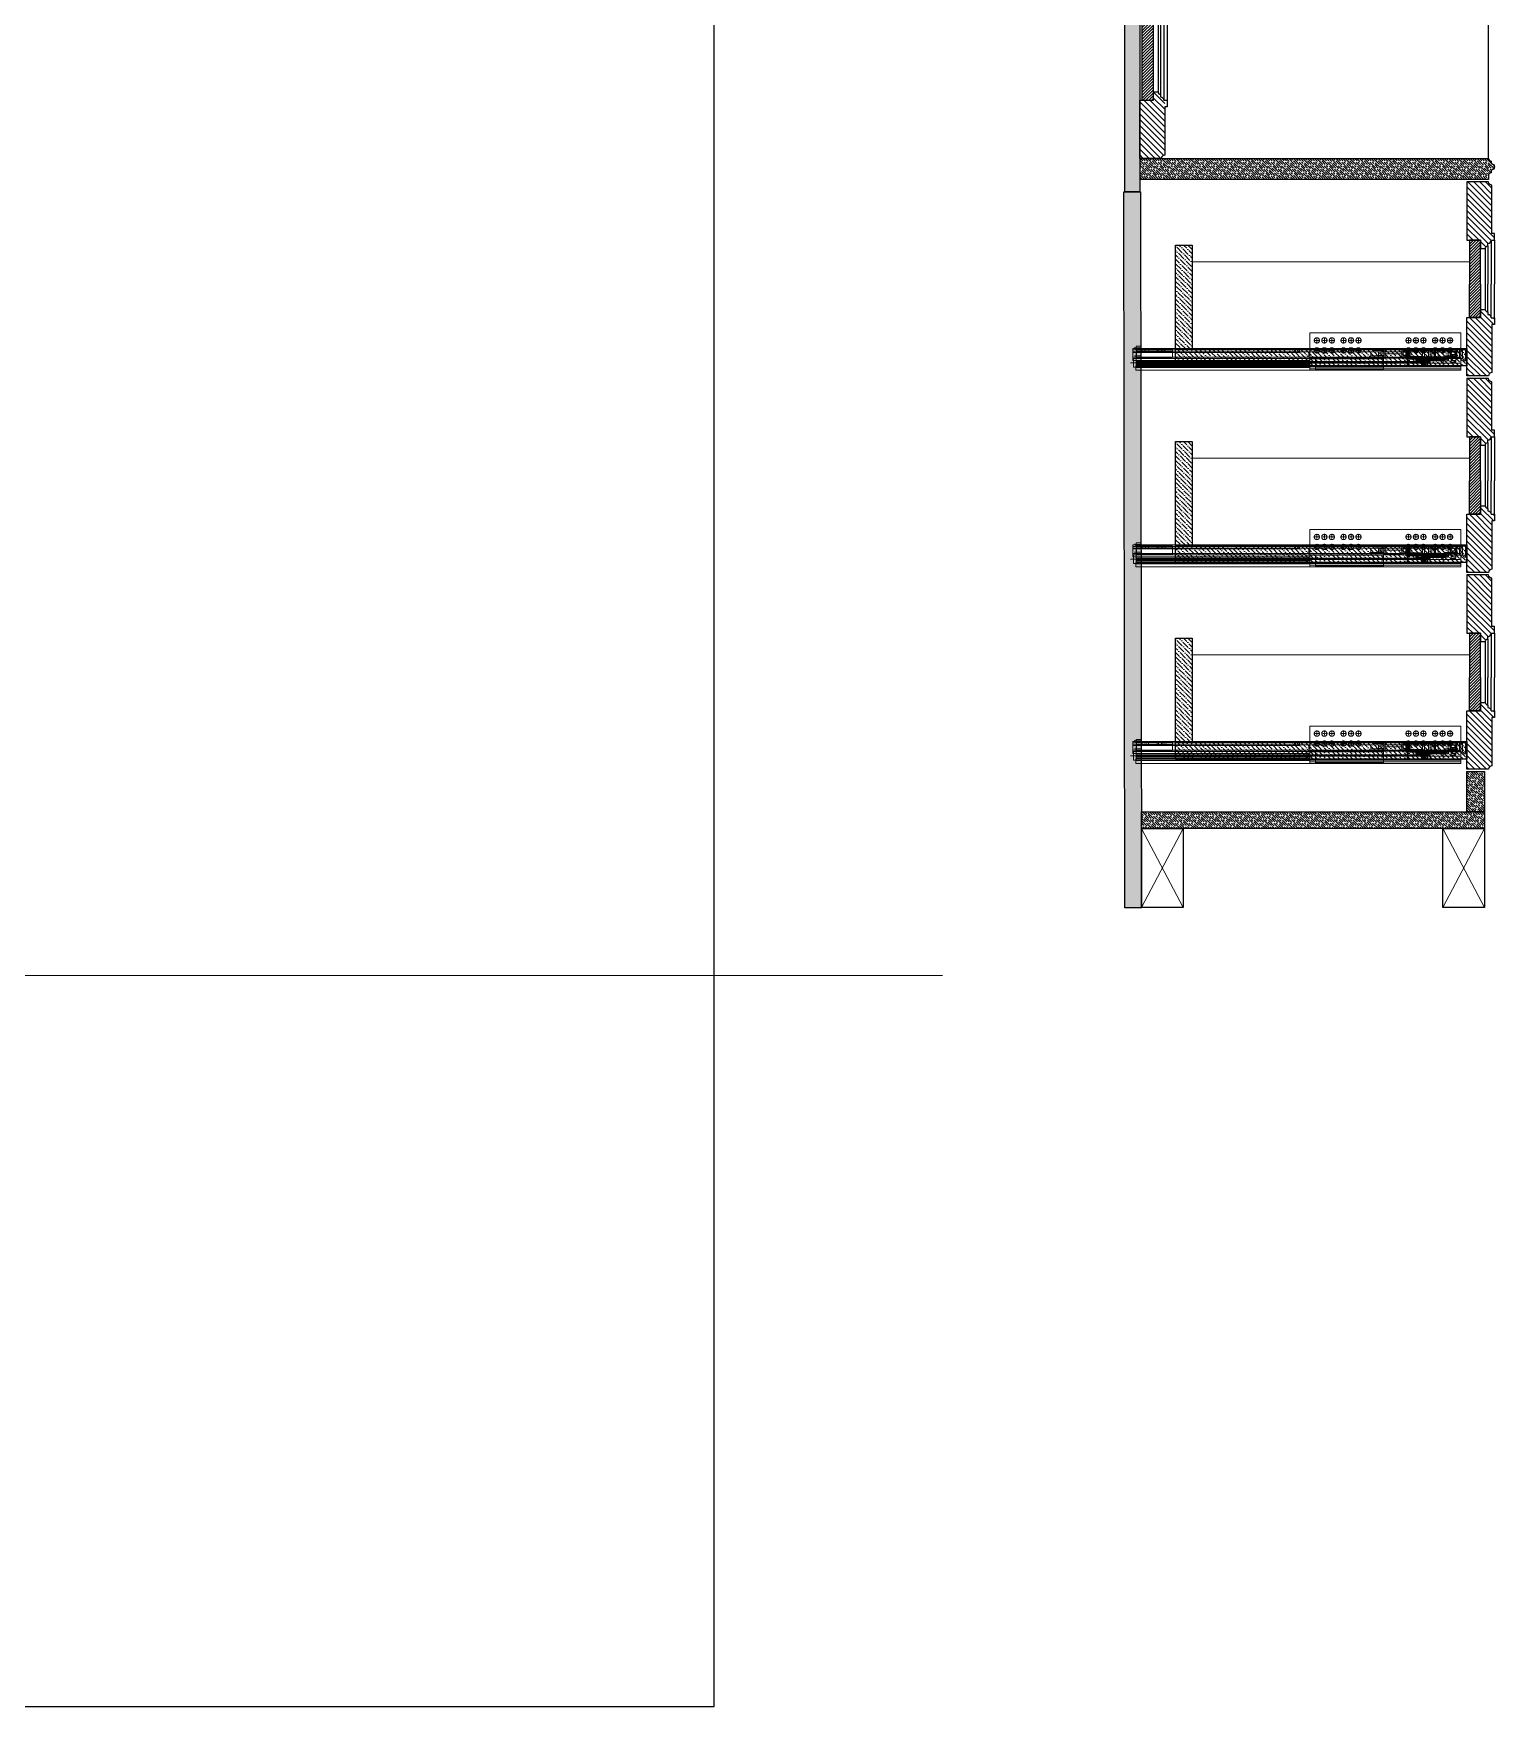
# Model space of a CAD drawing. Header units: inches. Extents: x 274057 to 444617, y 490067 to 635630.
# Drawn here: x 376593 to 378353, y 491217 to 493227 of the extents above; entities that cross this region are included whole.
import ezdxf

# ---------------------------------------------------------------- set-up
doc = ezdxf.new("R2010")
doc.units = ezdxf.units.IN
doc.header["$MEASUREMENT"] = 0
for name, pattern in [('CENTER', [2, 1.25, -0.25, 0.25, -0.25]), ('DASHED', [0.75, 0.5, -0.25]), ('HIDDEN', [0.375, 0.25, -0.125])]:
    doc.linetypes.add(name, pattern=pattern)
for name, color, linetype in [('CQ Grg Gypsum', 41, 'Continuous'), ('CQ Plaster', 1, 'Continuous'), ('CQ Wood Section', 60, 'Continuous'), ('Layer7', 8, 'Continuous'), ('Wood SECT', 1, 'Continuous')]:
    doc.layers.add(name, color=color, linetype=linetype)
for name, color, linetype, lineweight in [('CQ Hardware Accs.', 1, 'Continuous', 0), ('CQ Wood', 30, 'Continuous', 0), ('CQ Wood hatch', 32, 'Continuous', 0), ('CQ wooh hatch', 8, 'HIDDEN', 18), ('Glass', 4, 'Continuous', 0), ('Hardware Accs.', 7, 'Continuous', 0)]:
    doc.layers.add(name, color=color, linetype=linetype, lineweight=lineweight)
pattern_1 = [(135, (-323282.9897, -516399.284), (4.242640687, 4.242640687), [10, -2]), (135, (-323280.161, -516399.284), (4.242640687, 4.242640687), [6, -1.5, 3, -1.5]), (135, (-323276.626, -516399.991), (4.242640687, 4.242640687), [10, -2])]
pattern_2 = [(135, (-323566.2165, -516399.284), (4.242640687, 4.242640687), [10, -2]), (135, (-323563.388, -516399.284), (4.242640687, 4.242640687), [6, -1.5, 3, -1.5]), (135, (-323559.8526, -516399.991), (4.242640687, 4.242640687), [10, -2])]

# ---------------------------------------------------------------- blocks, each defined once
blk = doc.blocks.new('hettich quadro 4D V6 silent')
at = {"layer": 'Hardware Accs.', "linetype": 'DASHED', "lineweight": 0}
for p, q in [((190492.7, -47336.7), (190492.7, -47381.5)), ((190674.2, -47336.7), (190492.7, -47336.7)), ((190674.2, -47381.5), (190674.2, -47336.7)), ((190674.2, -47355.2), (190280, -47355.2)), ((190280, -47355.2), (190280, -47369.7)), ((190674.2, -47355.2), (190280, -47355.2)), ((190674.2, -47357), (190280, -47357)), ((190674.2, -47357), (190280, -47357)), ((190280, -47365.7), (190280, -47357)), ((190280, -47357.7), (190280, -47364.2)), ((190280, -47364.2), (190280, -47357.7)), ((190288, -47356.4), (190282, -47354.2)), ((190282, -47354.2), (190288, -47356.4)), ((190290, -47354.6), (190282, -47354.6)), ((190284.5, -47356.2), (190283.5, -47356.2)), ((190283.5, -47356.2), (190284.5, -47356.2)), ((190284, -47355), (190284, -47352.7)), ((190284, -47352.7), (190290, -47352.7)), ((190284, -47355), (190284, -47352.7)), ((190284, -47352.7), (190290, -47352.7)), ((190284.5, -47366.2), (190284.5, -47356.2)), ((190328, -47356.2), (190284.5, -47356.2)), ((190284.5, -47357.7), (190284.5, -47356.2)), ((190284.5, -47356.2), (190284.5, -47366.2)), ((190328, -47356.2), (190284.5, -47356.2)), ((190284.5, -47356.2), (190284.5, -47357.7)), ((190299, -47355.2), (190284.7, -47355.2)), ((190290, -47355.2), (190284.7, -47355.2)), ((190299, -47356.4), (190288, -47356.4)), ((190299, -47356.4), (190288, -47356.4)), ((190290, -47359), (190290, -47357.7)), ((190290, -47359), (190290, -47357.7)), ((190291.5, -47359), (190291.5, -47357.7)), ((190291.5, -47359), (190291.5, -47357.7)), ((190294.5, -47357.7), (190294.5, -47356.2)), ((190294.5, -47357.7), (190294.5, -47356.2)), ((190296.5, -47356.2), (190296.5, -47357.7)), ((190296.5, -47356.2), (190296.5, -47357.7)), ((190299, -47359.2), (190299, -47355.2)), ((190299, -47356.4), (190299, -47355.2)), ((190309.5, -47359), (190309.5, -47357.7)), ((190309.5, -47359), (190309.5, -47357.7)), ((190311, -47357.7), (190311, -47359)), ((190311, -47357.7), (190311, -47359)), ((190314.5, -47359), (190314.5, -47357.7)), ((190314.5, -47359), (190314.5, -47357.7)), ((190316, -47359), (190316, -47357.7)), ((190316, -47359), (190316, -47357.7)), ((190318, -47357.7), (190318, -47356.2)), ((190318, -47357.7), (190318, -47356.2)), ((190320, -47356.2), (190320, -47357.7)), ((190320, -47356.2), (190320, -47357.7)), ((190328, -47356.2), (190328, -47366.2)), ((190328, -47366.2), (190328, -47356.2)), ((190474.2, -47359), (190474.2, -47357.7)), ((190474.2, -47359), (190474.2, -47357.7)), ((190475.7, -47357.7), (190475.7, -47359)), ((190475.7, -47357.7), (190475.7, -47359)), ((190480.4, -47360.4), (190480.4, -47357.7)), ((190480.4, -47360.4), (190480.4, -47357.7)), ((190569.2, -47356.2), (190569.2, -47359.2)), ((190583.2, -47356.2), (190569.2, -47356.2)), ((190569.2, -47359.2), (190569.2, -47356.2)), ((190569.2, -47356.2), (190583.2, -47356.2)), ((190569.2, -47357.7), (190581.7, -47357.7)), ((190581.7, -47357.7), (190569.2, -47357.7)), ((190580.2, -47359.2), (190580.2, -47357.7)), ((190580.2, -47359.2), (190580.2, -47357.7)), ((190581.7, -47357.7), (190581.7, -47366.2)), ((190581.7, -47366.2), (190581.7, -47357.7)), ((190583.2, -47366.2), (190583.2, -47356.2)), ((190583.2, -47356.2), (190583.2, -47366.2)), ((190583.4, -47356.4), (190603.2, -47356.4)), ((190583.4, -47366.9), (190583.4, -47356.4)), ((190583.4, -47356.4), (190603.2, -47356.4)), ((190583.4, -47366.9), (190583.4, -47356.4)), ((190603.2, -47356.2), (190603.2, -47367.3)), ((190603.2, -47356.2), (190617.2, -47356.2)), ((190603.2, -47356.2), (190617.2, -47356.2)), ((190603.2, -47367.3), (190603.2, -47356.2)), ((190604.7, -47357.7), (190617.2, -47357.7)), ((190604.7, -47367.3), (190604.7, -47357.7)), ((190604.7, -47357.7), (190604.7, -47367.3)), ((190617.2, -47357.7), (190604.7, -47357.7)), ((190606.2, -47357.7), (190606.2, -47359.2)), ((190606.2, -47357.7), (190606.2, -47359.2)), ((190608.2, -47368.2), (190608.2, -47355.2)), ((190681.7, -47355.2), (190608.2, -47355.2)), ((190608.2, -47368.2), (190608.2, -47355.2)), ((190608.2, -47355.2), (190681.7, -47355.2)), ((190609.1, -47355.2), (190609.1, -47368.2)), ((190609.1, -47355.2), (190609.1, -47368.2)), ((190610.3, -47365.5), (190610.3, -47355.2)), ((190610.3, -47355.2), (190610.3, -47365.5)), ((190611.2, -47365.5), (190611.2, -47355.2)), ((190611.2, -47365.5), (190611.2, -47355.2)), ((190612.3, -47355.2), (190612.3, -47365.5)), ((190612.3, -47365.5), (190612.3, -47355.2)), ((190614.2, -47365.5), (190614.2, -47355.2)), ((190614.2, -47365.5), (190614.2, -47355.2)), ((190614.2, -47365.5), (190614.2, -47355.2)), ((190614.2, -47365.5), (190614.2, -47355.2)), ((190617.2, -47356.2), (190617.2, -47358.7)), ((190617.2, -47356.2), (190617.2, -47358.7)), ((190622.2, -47357.7), (190622.2, -47358.7)), ((190657.2, -47357.7), (190622.2, -47357.7)), ((190622.2, -47357.7), (190622.2, -47358.7)), ((190657.2, -47357.7), (190622.2, -47357.7)), ((190628.2, -47365.5), (190628.2, -47355.2)), ((190628.2, -47365.5), (190628.2, -47355.2)), ((190630.5, -47365.5), (190630.5, -47355.2)), ((190630.5, -47365.5), (190630.5, -47355.2)), ((190635.2, -47365.5), (190635.2, -47355.2)), ((190635.2, -47365.5), (190635.2, -47355.2)), ((190639.2, -47365.5), (190639.2, -47355.2)), ((190639.2, -47355.2), (190639.2, -47365.5)), ((190642.1, -47365.5), (190642.1, -47355.2)), ((190642.1, -47365.5), (190642.1, -47355.2)), ((190642.9, -47355.2), (190642.9, -47365.5)), ((190642.9, -47365.5), (190642.9, -47355.2)), ((190643.7, -47365.5), (190643.7, -47355.2)), ((190643.7, -47365.5), (190643.7, -47355.2)), ((190646.9, -47365.5), (190646.9, -47355.2)), ((190646.9, -47365.5), (190646.9, -47355.2)), ((190667.2, -47359.7), (190657.2, -47357.7)), ((190667.2, -47359.7), (190657.2, -47357.7)), ((190658.7, -47365.5), (190658.7, -47355.2)), ((190658.7, -47365.5), (190658.7, -47355.2)), ((190659.9, -47357.1), (190659.9, -47355.2)), ((190659.9, -47355.2), (190659.9, -47357.1)), ((190659.9, -47355.4), (190670.6, -47355.4)), ((190659.9, -47355.4), (190670.6, -47355.4)), ((190668.9, -47357.1), (190659.9, -47357.1)), ((190659.9, -47357.1), (190668.9, -47357.1)), ((190661.2, -47367.5), (190661.2, -47355.2)), ((190661.2, -47367.5), (190661.2, -47355.2)), ((190668.1, -47356.6), (190662.4, -47356.6)), ((190662.4, -47356.6), (190662.4, -47371.7)), ((190662.4, -47356.6), (190668.1, -47356.6)), ((190662.4, -47356.6), (190662.4, -47371.7)), ((190662.4, -47357.2), (190668.1, -47357.2)), ((190662.4, -47357.2), (190668.1, -47357.2)), ((190668.1, -47356.6), (190668.1, -47371.7)), ((190668.1, -47356.6), (190668.1, -47371.7)), ((190668.9, -47367.5), (190668.9, -47357.1)), ((190668.9, -47367.5), (190668.9, -47357.1)), ((190670.6, -47357.4), (190668.9, -47357.4)), ((190668.9, -47357.4), (190670.6, -47357.4)), ((190669.2, -47367.5), (190669.2, -47355.2)), ((190669.2, -47367.5), (190669.2, -47355.2)), ((190670.6, -47355.2), (190670.6, -47357.4)), ((190670.6, -47357.4), (190670.6, -47355.2)), ((190672.3, -47367.5), (190672.3, -47355.2)), ((190672.3, -47367.5), (190672.3, -47355.2)), ((190674.2, -47369.7), (190674.2, -47355.2)), ((190674.2, -47355.2), (190674.2, -47369.7)), ((190676.2, -47367.5), (190676.2, -47355.2)), ((190676.2, -47367.5), (190676.2, -47355.2)), ((190679.7, -47370), (190679.7, -47355.2)), ((190681.7, -47370), (190681.7, -47355.2)), ((190674.2, -47359.2), (190280, -47359.2)), ((190674.2, -47359.2), (190280, -47359.2)), ((190480.4, -47360), (190280, -47360)), ((190480.4, -47360), (190280, -47360)), ((190674.2, -47365.7), (190280, -47365.7)), ((190674.2, -47365.7), (190280, -47365.7)), ((190280, -47365.7), (190280, -47369.7)), ((190674.2, -47365.7), (190280, -47365.7)), ((190674.2, -47365.7), (190280, -47365.7)), ((190280.8, -47367.3), (190488.4, -47367.3)), ((190280.8, -47367.3), (190280.8, -47377.7)), ((190280.8, -47367.3), (190488.4, -47367.3)), ((190280.8, -47367.3), (190280.8, -47377.7)), ((190283.8, -47377.7), (190280.8, -47377.7)), ((190290, -47364.1), (190282, -47364.1)), ((190283.8, -47381.5), (190283.8, -47376.2)), ((190499.6, -47376.2), (190283.8, -47376.2)), ((190283.8, -47377.7), (190283.8, -47376.2)), ((190499.6, -47376.2), (190283.8, -47376.2)), ((190284, -47377.5), (190284, -47358.6)), ((190284, -47378.1), (190284, -47358.6)), ((190637.2, -47359.2), (190284, -47359.2)), ((190637.2, -47359.2), (190284, -47359.2)), ((190637.2, -47365.6), (190284, -47365.6)), ((190637.2, -47365.6), (190284, -47365.6)), ((190637.2, -47371.1), (190284, -47371.1)), ((190637.2, -47371.1), (190284, -47371.1)), ((190637.2, -47371.5), (190284, -47371.5)), ((190284, -47371.9), (190637.2, -47371.9)), ((190637.2, -47372), (190284, -47372)), ((190637.2, -47372.2), (190284, -47372.2)), ((190637.2, -47377.5), (190284, -47377.5)), ((190637.2, -47377.5), (190284, -47377.5)), ((190328, -47358.7), (190284.5, -47358.7)), ((190328, -47358.7), (190284.5, -47358.7)), ((190328, -47366.2), (190284.5, -47366.2)), ((190328, -47366.2), (190284.5, -47366.2)), ((190290, -47359.2), (190299, -47359.2)), ((190488.4, -47367.3), (190488.4, -47376.2)), ((190488.4, -47367.3), (190488.4, -47376.2)), ((190488.4, -47367.4), (190499.6, -47367.4)), ((190488.4, -47367.4), (190499.6, -47367.4)), ((190499.6, -47367.7), (190488.4, -47367.7)), ((190499.6, -47367.7), (190488.4, -47367.7)), ((190499.6, -47372.5), (190488.4, -47372.5)), ((190499.6, -47372.5), (190488.4, -47372.5)), ((190491.7, -47360.4), (190491.7, -47364.2)), ((190491.7, -47364.2), (190491.7, -47360.4)), ((190674.2, -47367), (190492.7, -47367)), ((190492.7, -47367), (190492.7, -47379.7)), ((190674.2, -47367), (190492.7, -47367)), ((190637.2, -47371.5), (190492.7, -47371.5)), ((190492.7, -47371.9), (190637.2, -47371.9)), ((190637.2, -47372), (190492.7, -47372)), ((190637.2, -47372.2), (190492.7, -47372.2)), ((190492.7, -47372.9), (190674.2, -47372.9)), ((190492.7, -47372.9), (190674.2, -47372.9)), ((190674.2, -47376.5), (190492.7, -47376.5)), ((190674.2, -47376.5), (190492.7, -47376.5)), ((190674.2, -47376.7), (190492.7, -47376.7)), ((190674.2, -47376.8), (190492.7, -47376.8)), ((190674.2, -47376.8), (190492.7, -47376.8)), ((190674.2, -47376.8), (190492.7, -47376.8)), ((190674.2, -47377.5), (190492.7, -47377.5)), ((190499.6, -47381.5), (190499.6, -47367.4)), ((190499.6, -47367.4), (190499.6, -47381.5)), ((190499.6, -47367.6), (190581.2, -47367.6)), ((190581.2, -47367.6), (190499.6, -47367.6)), ((190499.6, -47367.6), (190581.2, -47367.6)), ((190581.2, -47367.6), (190499.6, -47367.6)), ((190581.2, -47367.7), (190499.6, -47367.7)), ((190581.2, -47367.7), (190499.6, -47367.7)), ((190581.2, -47371.1), (190499.6, -47371.1)), ((190581.2, -47371.1), (190499.6, -47371.1)), ((190581.2, -47371.2), (190499.6, -47371.2)), ((190581.2, -47371.2), (190499.6, -47371.2)), ((190581.2, -47377.7), (190499.6, -47377.7)), ((190581.2, -47377.7), (190499.6, -47377.7)), ((190566.2, -47359.2), (190566.2, -47364.2)), ((190569.2, -47359.2), (190566.2, -47359.2)), ((190566.2, -47359.2), (190566.2, -47364.2)), ((190569.2, -47359.2), (190566.2, -47359.2)), ((190566.2, -47364.2), (190580.2, -47364.2)), ((190566.2, -47364.2), (190580.2, -47364.2)), ((190575.3, -47359.8), (190581.7, -47359.8)), ((190575.3, -47359.8), (190575.3, -47363.6)), ((190575.3, -47359.8), (190581.7, -47359.8)), ((190575.3, -47359.8), (190575.3, -47363.6)), ((190581.7, -47363.6), (190575.3, -47363.6)), ((190581.7, -47363.6), (190575.3, -47363.6)), ((190581.7, -47359.2), (190580.2, -47359.2)), ((190580.2, -47359.2), (190581.7, -47359.2)), ((190580.2, -47364.2), (190580.2, -47365.7)), ((190580.2, -47364.2), (190580.2, -47365.7)), ((190580.2, -47365.7), (190581.7, -47365.7)), ((190603.2, -47365.7), (190580.2, -47365.7)), ((190654.2, -47365.7), (190580.2, -47365.7)), ((190654.2, -47365.7), (190580.2, -47365.7)), ((190581.7, -47365.7), (190580.2, -47365.7)), ((190603.2, -47365.7), (190580.2, -47365.7)), ((190581.2, -47367.6), (190581.2, -47381.5)), ((190581.2, -47381.5), (190581.2, -47367.6)), ((190583.2, -47366.2), (190581.7, -47366.2)), ((190583.2, -47366.2), (190581.7, -47366.2)), ((190603.2, -47359.2), (190583.2, -47359.2)), ((190603.2, -47359.2), (190583.2, -47359.2)), ((190583.2, -47359.8), (190583.4, -47359.8)), ((190583.2, -47359.8), (190583.4, -47359.8)), ((190583.4, -47363.6), (190583.2, -47363.6)), ((190583.4, -47363.6), (190583.2, -47363.6)), ((190620.2, -47365.7), (190583.2, -47365.7)), ((190620.2, -47365.7), (190583.2, -47365.7)), ((190603.2, -47366.9), (190583.4, -47366.9)), ((190603.2, -47366.9), (190583.4, -47366.9)), ((190604.7, -47367.3), (190603.2, -47367.3)), ((190604.7, -47367.3), (190603.2, -47367.3)), ((190606.2, -47359.2), (190604.7, -47359.2)), ((190606.2, -47359.2), (190604.7, -47359.2)), ((190608.3, -47359.7), (190604.7, -47359.7)), ((190608.3, -47359.7), (190604.7, -47359.7)), ((190608.3, -47359.8), (190604.7, -47359.8)), ((190608.3, -47359.8), (190604.7, -47359.8)), ((190608.3, -47359.8), (190604.7, -47359.8)), ((190608.3, -47359.8), (190604.7, -47359.8)), ((190608.3, -47363.5), (190604.7, -47363.5)), ((190608.3, -47363.5), (190604.7, -47363.5)), ((190608.3, -47363.6), (190604.7, -47363.6)), ((190608.3, -47363.6), (190604.7, -47363.6)), ((190654.2, -47365.7), (190604.7, -47365.7)), ((190654.2, -47365.7), (190604.7, -47365.7)), ((190659.3, -47368.2), (190608.2, -47368.2)), ((190659.3, -47368.2), (190608.2, -47368.2)), ((190608.3, -47359.7), (190608.3, -47366.9)), ((190608.3, -47366.9), (190608.3, -47359.7)), ((190610.1, -47359.8), (190608.3, -47359.8)), ((190608.3, -47359.8), (190610.1, -47359.8)), ((190608.3, -47366.9), (190628.5, -47366.9)), ((190628.5, -47366.9), (190608.3, -47366.9)), ((190609.8, -47368.2), (190609.8, -47376.2)), ((190609.8, -47368.2), (190609.8, -47376.2)), ((190634.4, -47376.2), (190609.8, -47376.2)), ((190609.8, -47376.2), (190634.4, -47376.2)), ((190610.1, -47364.8), (190610.1, -47359.8)), ((190610.1, -47359.8), (190610.1, -47364.8)), ((190627.3, -47364.8), (190610.1, -47364.8)), ((190610.1, -47364.8), (190627.3, -47364.8)), ((190610.3, -47365.5), (190659.5, -47365.5)), ((190610.3, -47365.5), (190659.5, -47365.5)), ((190610.3, -47368.2), (190610.3, -47376.2)), ((190610.3, -47368.2), (190610.3, -47376.2)), ((190611.2, -47365.5), (190611.2, -47368.2)), ((190611.2, -47365.5), (190611.2, -47368.2)), ((190616.5, -47365.5), (190616.5, -47368.2)), ((190616.5, -47365.5), (190616.5, -47368.2)), ((190622.2, -47358.7), (190617.2, -47358.7)), ((190622.2, -47358.7), (190617.2, -47358.7)), ((190620.2, -47365.7), (190620.2, -47370.2)), ((190620.2, -47370.2), (190620.2, -47365.7)), ((190654.2, -47365.9), (190620.2, -47365.9)), ((190654.2, -47365.9), (190620.2, -47365.9)), ((190654.2, -47366.4), (190620.2, -47366.4)), ((190654.2, -47366.4), (190620.2, -47366.4)), ((190654.2, -47368.4), (190620.2, -47368.4)), ((190654.2, -47368.4), (190620.2, -47368.4)), ((190656.7, -47368.7), (190620.2, -47368.7)), ((190656.7, -47368.7), (190620.2, -47368.7)), ((190654.2, -47368.9), (190620.2, -47368.9)), ((190654.2, -47368.9), (190620.2, -47368.9)), ((190654.2, -47370.2), (190620.2, -47370.2)), ((190654.2, -47370.2), (190620.2, -47370.2)), ((190621.2, -47370.2), (190621.2, -47368.7)), ((190621.2, -47370.2), (190621.2, -47368.7)), ((190622.2, -47370.2), (190622.2, -47368.7)), ((190622.2, -47370.2), (190622.2, -47368.7)), ((190622.5, -47370.2), (190622.5, -47368.7)), ((190622.5, -47370.2), (190622.5, -47368.7)), ((190626.9, -47368.2), (190626.9, -47376.2)), ((190626.9, -47368.2), (190626.9, -47376.2)), ((190635.7, -47366.9), (190627.3, -47364.8)), ((190627.3, -47364.8), (190635.7, -47366.9)), ((190627.3, -47368.2), (190627.3, -47376.2)), ((190627.3, -47368.2), (190627.3, -47376.2)), ((190628.5, -47366.9), (190635.7, -47368.7)), ((190635.7, -47368.7), (190628.5, -47366.9)), ((190628.6, -47368.2), (190628.6, -47376.2)), ((190628.6, -47368.2), (190628.6, -47376.2)), ((190629.7, -47368.2), (190629.7, -47376.2)), ((190629.7, -47368.2), (190629.7, -47376.2)), ((190630.1, -47368.2), (190630.1, -47376.2)), ((190630.1, -47368.2), (190630.1, -47376.2)), ((190630.2, -47370.2), (190630.2, -47368.7)), ((190630.2, -47370.2), (190630.2, -47368.7)), ((190631.1, -47368.2), (190631.1, -47376.2)), ((190631.1, -47368.2), (190631.1, -47376.2)), ((190631.2, -47370.2), (190631.2, -47368.7)), ((190631.2, -47370.2), (190631.2, -47368.7)), ((190632.2, -47368.7), (190632.2, -47370.2)), ((190632.2, -47368.7), (190632.2, -47370.2)), ((190632.5, -47368.2), (190632.5, -47376.2)), ((190632.5, -47368.2), (190632.5, -47376.2)), ((190634.2, -47370), (190659.2, -47370)), ((190634.2, -47370), (190634.2, -47376.1)), ((190634.2, -47370), (190659.2, -47370)), ((190634.2, -47370), (190634.2, -47376.1)), ((190652.7, -47376.1), (190634.2, -47376.1)), ((190634.2, -47376.1), (190652.7, -47376.1)), ((190634.4, -47368.2), (190634.4, -47376.2)), ((190634.4, -47368.2), (190634.4, -47376.2)), ((190656.7, -47366.9), (190635.7, -47366.9)), ((190635.7, -47366.9), (190656.7, -47366.9)), ((190635.8, -47365.5), (190635.8, -47368.2)), ((190635.8, -47365.5), (190635.8, -47368.2)), ((190637.2, -47358.6), (190637.2, -47378.1)), ((190637.2, -47358.6), (190637.2, -47378.1)), ((190637.2, -47370), (190637.2, -47368.2)), ((190637.2, -47370), (190637.2, -47368.2)), ((190642.7, -47365.5), (190642.7, -47368.2)), ((190642.7, -47365.5), (190642.7, -47368.2)), ((190643.2, -47370.2), (190643.2, -47368.7)), ((190643.2, -47370.2), (190643.2, -47368.7)), ((190643.7, -47370.2), (190643.7, -47368.7)), ((190643.7, -47370.2), (190643.7, -47368.7)), ((190648.8, -47368.7), (190648.8, -47370.2)), ((190648.8, -47370.2), (190648.8, -47368.7)), ((190649, -47370.2), (190649, -47368.7)), ((190649, -47370.2), (190649, -47368.7)), ((190649.4, -47370.2), (190649.4, -47368.7)), ((190649.4, -47370.2), (190649.4, -47368.7)), ((190649.6, -47370.2), (190649.6, -47368.7)), ((190649.6, -47368.7), (190649.6, -47370.2)), ((190650.1, -47365.5), (190650.1, -47368.2)), ((190650.1, -47365.5), (190650.1, -47368.2)), ((190652.2, -47368.7), (190652.2, -47370.2)), ((190652.2, -47368.7), (190652.2, -47370.2)), ((190652.7, -47370.2), (190652.7, -47368.7)), ((190652.7, -47370.2), (190652.7, -47368.7)), ((190652.7, -47370), (190652.7, -47376.1)), ((190652.7, -47370), (190652.7, -47376.1)), ((190654.2, -47364.2), (190667.2, -47364.2)), ((190654.2, -47370.2), (190654.2, -47364.2)), ((190654.2, -47364.2), (190654.2, -47370.2)), ((190654.2, -47364.2), (190667.2, -47364.2)), ((190656.7, -47368.7), (190656.7, -47366.9)), ((190656.7, -47366.9), (190656.7, -47368.7)), ((190657.5, -47365.5), (190657.5, -47368.2)), ((190657.5, -47365.5), (190657.5, -47368.2)), ((190659.2, -47365.5), (190659.2, -47368.2)), ((190659.2, -47365.5), (190659.2, -47368.2)), ((190659.2, -47368.2), (190659.2, -47370)), ((190659.2, -47368.2), (190659.2, -47370)), ((190659.3, -47365.5), (190659.3, -47368.2)), ((190659.3, -47365.5), (190659.3, -47368.2)), ((190659.5, -47365.5), (190659.5, -47367.5)), ((190659.5, -47365.5), (190659.5, -47367.5)), ((190676.2, -47367.5), (190659.5, -47367.5)), ((190659.5, -47367.5), (190676.2, -47367.5)), ((190662.4, -47359.1), (190668.1, -47359.1)), ((190662.4, -47359.1), (190668.1, -47359.1)), ((190662.4, -47359.1), (190668.1, -47359.1)), ((190668.1, -47359.1), (190662.4, -47359.1)), ((190662.4, -47362.5), (190668.1, -47362.5)), ((190662.4, -47362.5), (190668.1, -47362.5)), ((190662.4, -47365.2), (190668.1, -47365.2)), ((190662.4, -47365.2), (190668.1, -47365.2)), ((190662.4, -47369.6), (190668.1, -47369.6)), ((190662.4, -47369.6), (190668.1, -47369.6)), ((190662.4, -47371.7), (190668.1, -47371.7)), ((190662.4, -47371.7), (190668.1, -47371.7)), ((190667.2, -47364.2), (190667.2, -47359.7)), ((190667.2, -47364.2), (190667.2, -47359.7)), ((190674.2, -47379.7), (190674.2, -47367)), ((190676.2, -47367.5), (190678.7, -47370)), ((190681.7, -47370), (190678.7, -47370)), ((190581.2, -47381.5), (190283.8, -47381.5)), ((190581.2, -47381.5), (190283.8, -47381.5)), ((190674.2, -47379.7), (190492.7, -47379.7)), ((190674.2, -47379.7), (190492.7, -47379.7)), ((190674.2, -47381.5), (190492.7, -47381.5)), ((190581.2, -47380.6), (190499.6, -47380.6)), ((190581.2, -47380.6), (190499.6, -47380.6))]:
    blk.add_line(p, q, dxfattribs=at)
at = {"layer": 'Hardware Accs.', "linetype": 'Continuous', "lineweight": 0}
for p, q in [((190674.2, -47336.7), (190492.7, -47336.7)), ((190492.7, -47381.5), (190492.7, -47336.7)), ((190674.2, -47336.7), (190674.2, -47381.5)), ((190282, -47355.2), (190280, -47355.2)), ((190280, -47369.7), (190280, -47355.2)), ((190290, -47354.6), (190282, -47354.6)), ((190290, -47355.2), (190299, -47355.2)), ((190299, -47355.2), (190299, -47359.2)), ((190492.7, -47355.2), (190299, -47355.2)), ((190674.2, -47355.2), (190681.7, -47355.2)), ((190679.7, -47370), (190679.7, -47355.2)), ((190681.7, -47370), (190681.7, -47355.2)), ((190282, -47359.2), (190280, -47359.2)), ((190492.7, -47365.7), (190280, -47365.7)), ((190492.7, -47369.7), (190280, -47369.7)), ((190280.8, -47377.7), (190280.8, -47369.7)), ((190283.8, -47377.7), (190280.8, -47377.7)), ((190290, -47364.1), (190282, -47364.1)), ((190283.8, -47381.5), (190283.8, -47376.2)), ((190284, -47376.2), (190283.8, -47376.2)), ((190284, -47378.1), (190284, -47369.7)), ((190492.7, -47371.5), (190284, -47371.5)), ((190284, -47371.9), (190492.7, -47371.9)), ((190492.7, -47372), (190284, -47372)), ((190492.7, -47372.2), (190284, -47372.2)), ((190492.7, -47373.7), (190284, -47373.7)), ((190492.7, -47374.1), (190284, -47374.1)), ((190492.7, -47375.6), (190284, -47375.6)), ((190492.7, -47377.5), (190284, -47377.5)), ((190492.7, -47378.1), (190284, -47378.1)), ((190290, -47359.2), (190299, -47359.2)), ((190492.7, -47359.2), (190299, -47359.2)), ((190674.2, -47376.7), (190492.7, -47376.7)), ((190674.2, -47376.8), (190492.7, -47376.8)), ((190674.2, -47377.5), (190492.7, -47377.5)), ((190676.2, -47367.5), (190674.2, -47367.5)), ((190678.7, -47370), (190676.2, -47367.5)), ((190681.7, -47370), (190678.7, -47370)), ((190492.7, -47381.5), (190283.8, -47381.5)), ((190674.2, -47381.5), (190492.7, -47381.5))]:
    blk.add_line(p, q, dxfattribs=at)
at = {"layer": 'Hardware Accs.', "linetype": 'CENTER', "lineweight": 0}
for p, q in [((190295.5, -47356.1), (190295.5, -47357.8)), ((190319, -47356.1), (190319, -47357.8)), ((190504.6, -47345.7), (190497.8, -47345.7)), ((190504.6, -47357.7), (190497.8, -47357.7)), ((190501.2, -47342.4), (190501.2, -47349.1)), ((190501.2, -47354.4), (190501.2, -47361.1)), ((190513.6, -47345.7), (190506.8, -47345.7)), ((190513.6, -47357.7), (190506.8, -47357.7)), ((190510.2, -47342.4), (190510.2, -47349.1)), ((190510.2, -47354.4), (190510.2, -47361.1)), ((190522.6, -47345.7), (190515.8, -47345.7)), ((190522.6, -47357.7), (190515.8, -47357.7)), ((190519.2, -47342.4), (190519.2, -47349.1)), ((190519.2, -47354.4), (190519.2, -47361.1)), ((190536.6, -47345.7), (190529.8, -47345.7)), ((190536.6, -47357.7), (190529.8, -47357.7)), ((190533.2, -47342.4), (190533.2, -47349.1)), ((190533.2, -47354.4), (190533.2, -47361.1)), ((190545.6, -47345.7), (190538.8, -47345.7)), ((190545.6, -47357.7), (190538.8, -47357.7)), ((190542.2, -47342.4), (190542.2, -47349.1)), ((190542.2, -47354.4), (190542.2, -47361.1)), ((190554.6, -47345.7), (190547.8, -47345.7)), ((190554.6, -47357.7), (190547.8, -47357.7)), ((190551.2, -47342.4), (190551.2, -47349.1)), ((190551.2, -47354.4), (190551.2, -47361.1)), ((190614.6, -47345.7), (190607.8, -47345.7)), ((190614.6, -47357.7), (190607.8, -47357.7)), ((190611.2, -47342.4), (190611.2, -47349.1)), ((190611.2, -47354.4), (190611.2, -47361.1)), ((190623.6, -47345.7), (190616.8, -47345.7)), ((190623.6, -47357.7), (190616.8, -47357.7)), ((190620.2, -47342.4), (190620.2, -47349.1)), ((190620.2, -47354.4), (190620.2, -47361.1)), ((190632.6, -47345.7), (190625.8, -47345.7)), ((190632.6, -47357.7), (190625.8, -47357.7)), ((190629.2, -47342.4), (190629.2, -47349.1)), ((190629.2, -47354.4), (190629.2, -47361.1)), ((190646.6, -47345.7), (190639.8, -47345.7)), ((190646.6, -47357.7), (190639.8, -47357.7)), ((190643.2, -47342.4), (190643.2, -47349.1)), ((190643.2, -47354.4), (190643.2, -47361.1)), ((190655.6, -47345.7), (190648.8, -47345.7)), ((190655.6, -47357.7), (190648.8, -47357.7)), ((190652.2, -47342.4), (190652.2, -47349.1)), ((190652.2, -47354.4), (190652.2, -47361.1)), ((190664.6, -47345.7), (190657.8, -47345.7)), ((190664.6, -47357.7), (190657.8, -47357.7)), ((190661.2, -47342.4), (190661.2, -47349.1)), ((190661.2, -47354.4), (190661.2, -47361.1)), ((190491.7, -47372.5), (190277.5, -47372.5)), ((190586.4, -47361.7), (190574.8, -47361.7)), ((190604.2, -47361.7), (190582.4, -47361.7)), ((190648.2, -47370.1), (190648.2, -47368))]:
    blk.add_line(p, q, dxfattribs=at)
at = {"layer": 'Hardware Accs.', "linetype": 'DASHED', "lineweight": 0}
for centre in [(190501.2, -47345.7), (190501.2, -47357.7), (190510.2, -47345.7), (190510.2, -47357.7), (190519.2, -47345.7), (190519.2, -47357.7), (190533.2, -47345.7), (190533.2, -47357.7), (190542.2, -47345.7), (190542.2, -47357.7), (190551.2, -47345.7), (190551.2, -47357.7), (190611.2, -47345.7), (190611.2, -47357.7), (190620.2, -47345.7), (190620.2, -47357.7), (190629.2, -47345.7), (190629.2, -47357.7), (190643.2, -47345.7), (190643.2, -47357.7), (190652.2, -47345.7), (190652.2, -47357.7), (190661.2, -47345.7), (190661.2, -47357.7)]:
    blk.add_circle(centre, 3.2, dxfattribs=at)
at = {"layer": 'Hardware Accs.', "linetype": 'Continuous', "lineweight": 0}
for centre in [(190501.2, -47345.7), (190501.2, -47357.7), (190510.2, -47345.7), (190510.2, -47357.7), (190519.2, -47345.7), (190519.2, -47357.7), (190533.2, -47345.7), (190533.2, -47357.7), (190542.2, -47345.7), (190542.2, -47357.7), (190551.2, -47345.7), (190551.2, -47357.7), (190611.2, -47345.7), (190611.2, -47357.7), (190620.2, -47345.7), (190620.2, -47357.7), (190629.2, -47345.7), (190629.2, -47357.7), (190643.2, -47345.7), (190643.2, -47357.7), (190652.2, -47345.7), (190652.2, -47357.7), (190661.2, -47345.7), (190661.2, -47357.7)]:
    blk.add_circle(centre, 3.2, dxfattribs=at)

msp = doc.modelspace()

# ---------------------------------------------------------------- hatches: boundary and pattern name
at = {"layer": 'CQ Wood hatch', "lineweight": 0}
h = msp.add_hatch(dxfattribs=at)
h.set_pattern_fill('ANSI36', color=252, scale=30, angle=90, style=0)
h.set_pattern_definition([(135, (-401784.7054, -434163.2103), (-7.292038681, 1.988737822), [9.375, -1.875, 0, -1.875])])
h.paths.add_polyline_path([(377964.2, 492972.4), (377984.2, 492972.4), (377984.2, 492847.1), (377964.2, 492847.1)])
h.paths.add_polyline_path([(377964.2, 492847.1), (378314.2, 492847.1), (378314.2, 492827.1), (377964.2, 492827.1)])
h = msp.add_hatch(dxfattribs=at)
h.set_pattern_fill('ANSI36', color=252, scale=30, angle=90, style=0)
h.set_pattern_definition([(135, (-401784.7054, -434399.3703), (-7.292038681, 1.988737822), [9.375, -1.875, 0, -1.875])])
h.paths.add_polyline_path([(377964.2, 492736.2), (377984.2, 492736.2), (377984.2, 492610.9), (377964.2, 492610.9)])
h.paths.add_polyline_path([(377964.2, 492610.9), (378314.2, 492610.9), (378314.2, 492590.9), (377964.2, 492590.9)])
h = msp.add_hatch(dxfattribs=at)
h.set_pattern_fill('ANSI36', color=252, scale=30, angle=90, style=0)
h.set_pattern_definition([(135, (-401784.7054, -434635.5303), (-7.292038681, 1.988737822), [9.375, -1.875, 0, -1.875])])
h.paths.add_polyline_path([(377964.2, 492500), (377984.2, 492500), (377984.2, 492374.8), (377964.2, 492374.8)])
h.paths.add_polyline_path([(377964.2, 492374.8), (378314.2, 492374.8), (378314.2, 492354.8), (377964.2, 492354.8)])
at = {"layer": 'CQ wooh hatch', "ltscale": 1000}
h = msp.add_hatch(dxfattribs=at)
h.set_pattern_fill('GOST_WOOD', color=256, angle=45, style=0)
h.set_pattern_definition(pattern_1)
h.paths.add_polyline_path([(377921.3, 494935), (377921.1, 493036.3), (377903.2, 493036.3), (377903.3, 494956.3), (378353.3, 494956.3), (378353.3, 494945), (378353.3, 494935), (378343.3, 494935)])
at = {"layer": 'CQ wooh hatch'}
h = msp.add_hatch(dxfattribs=at)
h.set_pattern_fill('GOST_WOOD', color=256, angle=45, style=0)
h.set_pattern_definition(pattern_2)
h.paths.add_polyline_path([(377921.1, 493051.3), (377921.1, 493076.3), (378340.2, 493076.3, 0.414214), (378343.2, 493073.3), (378343.2, 493070.3, -1), (378343.2, 493062.3), (378343.2, 493059.3, 0.414214), (378340.2, 493056.3), (378340.2, 493051.3)])
at = {"layer": 'CQ wooh hatch', "ltscale": 1000}
h = msp.add_hatch(dxfattribs=at)
h.set_pattern_fill('GOST_WOOD', color=256, angle=45, style=0)
h.set_pattern_definition(pattern_1)
h.paths.add_polyline_path([(377902.2, 493036.3), (377922.2, 493036.3), (377923.3, 492176.3), (377903.3, 492176.3)])
h = msp.add_hatch(dxfattribs=at)
h.set_pattern_fill('GOST_WOOD', color=256, angle=45, style=0)
h.set_pattern_definition(pattern_2)
h.paths.add_polyline_path([(378335.3, 492339.8), (378314.2, 492339.8), (378314.2, 492291.3), (378335.3, 492291.3)])
h = msp.add_hatch(dxfattribs=at)
h.set_pattern_fill('GOST_WOOD', color=256, angle=45, style=0)
h.set_pattern_definition([(135, (-323282.9897, -516404.3435), (4.242640687, 4.242640687), [10, -2]), (135, (-323280.161, -516404.3435), (4.242640687, 4.242640687), [6, -1.5, 3, -1.5]), (135, (-323276.626, -516405.0506), (4.242640687, 4.242640687), [10, -2])])
h.paths.add_polyline_path([(377923.3, 492291.3), (378335.3, 492291.3), (378335.3, 492271.3), (377923.3, 492271.3)])
at = {"layer": 'Layer7'}
h = msp.add_hatch(dxfattribs=at)
h.set_pattern_fill('ANSI31', color=256, scale=20)
h.set_pattern_definition([(45, (-507385.2396, 356361.7091), (-1.767766953, 1.767766953), [])])
h.paths.add_polyline_path([(377937.6, 493146.3), (377931.6, 493146.3), (377924.1, 493146.3), (377924.1, 494864.9), (377937.6, 494864.9)])
h = msp.add_hatch(dxfattribs=at)
h.set_pattern_fill('ANSI31', color=256, scale=40, angle=-90)
h.set_pattern_definition([(315, (-580779.277, 334658.398), (3.535533906, 3.535533906), [])])
edge = h.paths.add_edge_path()
edge.add_arc((377948.2, 493163.8), 4.03, 299.3037, 479.3007)
edge.add_arc((377948.2, 493163.8), 4.03, 299.3007, 479.3037, ccw=False)
edge = h.paths.add_edge_path()
edge.add_line((377951.1, 493146.3), (377950.1, 493146.3))
edge.add_arc((377946.1, 493146.3), 4, 360, 450)
edge.add_line((377946.1, 493150.3), (377946.1, 493153.3))
edge.add_arc((377946.1, 493156.3), 3, 180, 270, ccw=False)
edge.add_line((377943.1, 493156.3), (377937.6, 493156.3))
edge.add_line((377937.6, 493156.3), (377937.6, 493146.3))
edge.add_line((377937.6, 493146.3), (377921.1, 493146.3))
edge.add_line((377921.1, 493146.3), (377921.1, 493076.3))
edge.add_line((377921.1, 493076.3), (377947.1, 493076.3))
edge.add_arc((377951.3, 493076.2), 4.12, 451.6583, 538.3417, ccw=False)
edge.add_line((377951.1, 493080.3), (377951.1, 493146.3))
h = msp.add_hatch(dxfattribs=at)
h.set_pattern_fill('ANSI31', color=256, scale=40, angle=-90)
h.set_pattern_definition([(315, (-581172.3437, 333030.3863), (3.535533906, 3.535533906), [])])
h.paths.add_polyline_path([(378344.2, 492986.3), (378347.2, 492986.3), (378347.2, 492978.3), (378343.2, 492978.3, -0.414214), (378339.2, 492974.3), (378339.2, 492971.3, 0.414214), (378336.2, 492968.3), (378330.6, 492968.3), (378330.6, 492978.3), (378324.6, 492978.3), (378314.2, 492978.3), (378314.2, 492988.3), (378314.2, 493048.3), (378340.2, 493048.3, 0.397359), (378344.2, 493044.3)])
h = msp.add_hatch(dxfattribs=at)
h.set_pattern_fill('ANSI31', color=256, scale=20)
h.set_pattern_definition([(45, (-505741.121, 353148.7715), (-1.767766953, 1.767766953), [])])
h.paths.add_polyline_path([(378317.2, 492978.3), (378330.6, 492978.3), (378330.6, 492885.2), (378317.2, 492885.2)])
h = msp.add_hatch(dxfattribs=at)
h.set_pattern_fill('ANSI31', color=256, scale=40, angle=-90)
h.set_pattern_definition([(315, (-581172.3437, 333017.5596), (3.535533906, 3.535533906), [])])
h.paths.add_polyline_path([(378344.2, 492877.1), (378347.2, 492877.1), (378347.2, 492885.1), (378343.2, 492885.1, 0.414214), (378339.2, 492889.1), (378339.2, 492892.1, -0.414214), (378336.2, 492895.1), (378330.6, 492895.1), (378330.6, 492885.2), (378324.6, 492885.2), (378314.2, 492885.2), (378314.2, 492875.1), (378314.2, 492815.1), (378340.2, 492815.1, -0.397359), (378344.2, 492819.1)])
h = msp.add_hatch(dxfattribs=at)
h.set_pattern_fill('ANSI31', color=256, scale=40, angle=-90)
h.set_pattern_definition([(315, (-581172.3437, 332794.2263), (3.535533906, 3.535533906), [])])
h.paths.add_polyline_path([(378344.2, 492750.1), (378347.2, 492750.1), (378347.2, 492742.1), (378343.2, 492742.1, -0.414214), (378339.2, 492738.1), (378339.2, 492735.1, 0.414214), (378336.2, 492732.1), (378330.6, 492732.1), (378330.6, 492742.1), (378324.6, 492742.1), (378314.2, 492742.1), (378314.2, 492752.1), (378314.2, 492812.1), (378340.2, 492812.1, 0.397359), (378344.2, 492808.1)])
h = msp.add_hatch(dxfattribs=at)
h.set_pattern_fill('ANSI31', color=256, scale=20)
h.set_pattern_definition([(45, (-505741.121, 352912.6115), (-1.767766953, 1.767766953), [])])
h.paths.add_polyline_path([(378317.2, 492742.1), (378330.6, 492742.1), (378330.6, 492649), (378317.2, 492649)])
h = msp.add_hatch(dxfattribs=at)
h.set_pattern_fill('ANSI31', color=256, scale=40, angle=-90)
h.set_pattern_definition([(315, (-581172.3437, 332781.3996), (3.535533906, 3.535533906), [])])
h.paths.add_polyline_path([(378344.2, 492641), (378347.2, 492641), (378347.2, 492649), (378343.2, 492649, 0.414214), (378339.2, 492653), (378339.2, 492656, -0.414214), (378336.2, 492659), (378330.6, 492659), (378330.6, 492649), (378324.6, 492649), (378314.2, 492649), (378314.2, 492639), (378314.2, 492579), (378340.2, 492579, -0.397359), (378344.2, 492583)])
h = msp.add_hatch(dxfattribs=at)
h.set_pattern_fill('ANSI31', color=256, scale=40, angle=-90)
h.set_pattern_definition([(315, (-581172.3437, 332558.0663), (3.535533906, 3.535533906), [])])
h.paths.add_polyline_path([(378344.2, 492514), (378347.2, 492514), (378347.2, 492506), (378343.2, 492506, -0.414214), (378339.2, 492502), (378339.2, 492499, 0.414214), (378336.2, 492496), (378330.6, 492496), (378330.6, 492506), (378324.6, 492506), (378314.2, 492506), (378314.2, 492516), (378314.2, 492576), (378340.2, 492576, 0.397359), (378344.2, 492572)])
h = msp.add_hatch(dxfattribs=at)
h.set_pattern_fill('ANSI31', color=256, scale=20)
h.set_pattern_definition([(45, (-505741.121, 352676.4515), (-1.767766953, 1.767766953), [])])
h.paths.add_polyline_path([(378317.2, 492506), (378330.6, 492506), (378330.6, 492412.8), (378317.2, 492412.8)])
h = msp.add_hatch(dxfattribs=at)
h.set_pattern_fill('ANSI31', color=256, scale=40, angle=-90)
h.set_pattern_definition([(315, (-581172.3437, 332545.2396), (3.535533906, 3.535533906), [])])
h.paths.add_polyline_path([(378344.2, 492404.8), (378347.2, 492404.8), (378347.2, 492412.8), (378343.2, 492412.8, 0.414214), (378339.2, 492416.8), (378339.2, 492419.8, -0.414214), (378336.2, 492422.8), (378330.6, 492422.8), (378330.6, 492412.8), (378324.6, 492412.8), (378314.2, 492412.8), (378314.2, 492402.8), (378314.2, 492342.8), (378340.2, 492342.8, -0.397359), (378344.2, 492346.8)])

# ---------------------------------------------------------------- linework, layer by layer
at = {"color": 8, "elevation": -0.2}
for points in [[(377943.1, 494855), (377943.1, 493156.3)], [(377946.1, 494858), (377946.1, 493153.3)], [(377950.1, 494865), (377950.1, 493146.3)], [(377954.1, 494865), (377954.1, 493146.3)], [(378336.2, 492968.3), (378336.2, 492895.1)], [(378339.2, 492971.3), (378339.2, 492925.3)], [(378343.2, 492978.3), (378343.2, 492925.3)], [(378347.2, 492978.3), (378347.2, 492925.3)], [(378339.2, 492892.1), (378339.2, 492925.3)], [(378343.2, 492885.1), (378343.2, 492925.3)], [(378347.2, 492885.1), (378347.2, 492925.3)], [(378343.2, 492742.1), (378343.2, 492689.2)], [(378347.2, 492742.1), (378347.2, 492689.2)], [(378336.2, 492732.1), (378336.2, 492659)], [(378339.2, 492735.1), (378339.2, 492689.2)], [(378339.2, 492656), (378339.2, 492689.2)], [(378343.2, 492649), (378343.2, 492689.2)], [(378347.2, 492649), (378347.2, 492689.2)], [(378336.2, 492496), (378336.2, 492422.8)], [(378339.2, 492499), (378339.2, 492453)], [(378343.2, 492506), (378343.2, 492453)], [(378347.2, 492506), (378347.2, 492453)], [(378339.2, 492419.8), (378339.2, 492453)], [(378343.2, 492412.8), (378343.2, 492453)], [(378347.2, 492412.8), (378347.2, 492453)]]:
    msp.add_lwpolyline(points, dxfattribs=at)
at = {"layer": 'CQ Grg Gypsum'}
msp.add_line((377921.1, 493076.3, -0.2), (377921.1, 493138.3, -0.2), dxfattribs=at)
for points, elevation in [([(377902.2, 493036.3), (377922.2, 493036.3), (377923.3, 492176.3), (377903.3, 492176.3)], 0), ([(377923.3, 492271.3), (377973.3, 492271.3), (377973.3, 492176.4), (377923.3, 492176.4)], -0.1), ([(378285.3, 492271.3), (378335.3, 492271.3), (378335.3, 492176.4), (378285.3, 492176.4)], -0.1)]:
    msp.add_lwpolyline(points, close=True, dxfattribs=dict(at, elevation=elevation))
at = {"layer": 'CQ Plaster'}
msp.add_lwpolyline([(375128.5, 491216.5), (377409.9, 491216.5), (377409.9, 496583.8), (375128.5, 496583.8)], close=True, dxfattribs=at)
at = {"layer": 'CQ Wood'}
for p, q in [((378317.2, 492952.4, -0.2), (377984.2, 492952.4, -0.2)), ((378317.2, 492716.2, -0.2), (377984.2, 492716.2, -0.2)), ((378317.2, 492480, -0.2), (377984.2, 492480, -0.2)), ((377923.3, 492271.3, -0.3), (377973.3, 492176.4, 0)), ((377973.3, 492271.3, -0.3), (377923.3, 492176.4, -0.1)), ((378285.3, 492271.3, -0.3), (378335.3, 492176.4, 0)), ((378335.3, 492271.3, -0.3), (378285.3, 492176.4, -0.1))]:
    msp.add_line(p, q, dxfattribs=at)
at = {"layer": 'CQ Wood Section', "ltscale": 1000}
msp.add_line((378340.2, 493076.3, -0.2), (378340.2, 494935, 0), dxfattribs=at)
for points, elevation in [([(377921.3, 494935), (377921.1, 493036.3), (377903.2, 493036.3), (377903.3, 494956.3), (378353.3, 494956.3), (378353.3, 494945), (378353.3, 494935), (378343.3, 494935), (377921.3, 494935)], 0), ([(378330.6, 492925.3), (378330.6, 492978.3), (378317.2, 492978.3), (378317.2, 492925.3)], -0.2), ([(378330.6, 492925.3), (378330.6, 492885.2), (378317.2, 492885.2), (378317.2, 492925.3)], -0.2), ([(378330.6, 492689.2), (378330.6, 492742.1), (378317.2, 492742.1), (378317.2, 492689.2)], -0.2), ([(378330.6, 492689.2), (378330.6, 492649), (378317.2, 492649), (378317.2, 492689.2)], -0.2), ([(378330.6, 492453), (378330.6, 492506), (378317.2, 492506), (378317.2, 492453)], -0.2), ([(378330.6, 492453), (378330.6, 492412.8), (378317.2, 492412.8), (378317.2, 492453)], -0.2)]:
    msp.add_lwpolyline(points, dxfattribs=dict(at, elevation=elevation))
at = {"layer": 'CQ Wood Section', "ltscale": 1000, "elevation": -0.2}
msp.add_lwpolyline([(377921.1, 493076.3), (378340.2, 493076.3, 0.414214), (378343.2, 493073.3), (378343.2, 493070.3, -1), (378343.2, 493062.3), (378343.2, 493059.3, 0.414214), (378340.2, 493056.3), (378340.2, 493051.3), (377921.1, 493051.3)], format="xyb", dxfattribs=at)
for points in [[(378330.6, 492968.3), (378336.2, 492968.3, -0.414214), (378339.2, 492971.3), (378339.2, 492974.3, 0.414214), (378343.2, 492978.3), (378347.2, 492978.3), (378347.2, 492986.3), (378344.2, 492986.3), (378344.2, 493044.3, -0.397359), (378340.2, 493048.3), (378314.2, 493048.3), (378314.2, 492978.3), (378324.6, 492978.3), (378324.6, 492978.3), (378330.6, 492978.3)], [(378330.6, 492895.1), (378336.2, 492895.1, 0.414214), (378339.2, 492892.1), (378339.2, 492889.1, -0.414214), (378343.2, 492885.1), (378347.2, 492885.1), (378347.2, 492877.1), (378344.2, 492877.1), (378344.2, 492819.1, 0.397359), (378340.2, 492815.1), (378314.2, 492815.1), (378314.2, 492885.2), (378324.6, 492885.2), (378324.6, 492885.2), (378330.6, 492885.2)], [(378330.6, 492732.1), (378336.2, 492732.1, -0.414214), (378339.2, 492735.1), (378339.2, 492738.1, 0.414214), (378343.2, 492742.1), (378347.2, 492742.1), (378347.2, 492750.1), (378344.2, 492750.1), (378344.2, 492808.1, -0.397359), (378340.2, 492812.1), (378314.2, 492812.1), (378314.2, 492742.1), (378324.6, 492742.1), (378324.6, 492742.1), (378330.6, 492742.1)], [(378330.6, 492659), (378336.2, 492659, 0.414214), (378339.2, 492656), (378339.2, 492653, -0.414214), (378343.2, 492649), (378347.2, 492649), (378347.2, 492641), (378344.2, 492641), (378344.2, 492583, 0.397359), (378340.2, 492579), (378314.2, 492579), (378314.2, 492649), (378324.6, 492649), (378324.6, 492649), (378330.6, 492649)], [(378330.6, 492496), (378336.2, 492496, -0.414214), (378339.2, 492499), (378339.2, 492502, 0.414214), (378343.2, 492506), (378347.2, 492506), (378347.2, 492514), (378344.2, 492514), (378344.2, 492572, -0.397359), (378340.2, 492576), (378314.2, 492576), (378314.2, 492506), (378324.6, 492506), (378324.6, 492506), (378330.6, 492506)], [(378330.6, 492422.8), (378336.2, 492422.8, 0.414214), (378339.2, 492419.8), (378339.2, 492416.8, -0.414214), (378343.2, 492412.8), (378347.2, 492412.8), (378347.2, 492404.8), (378344.2, 492404.8), (378344.2, 492346.8, 0.397359), (378340.2, 492342.8), (378314.2, 492342.8), (378314.2, 492412.8), (378324.6, 492412.8), (378324.6, 492412.8), (378330.6, 492412.8)]]:
    msp.add_lwpolyline(points, format="xyb", close=True, dxfattribs=at)
at = {"layer": 'CQ Wood Section', "elevation": -0.2}
for points in [[(377964.2, 492972.4), (377984.2, 492972.4), (377984.2, 492847.1), (377964.2, 492847.1)], [(377964.2, 492847.1), (378314.2, 492847.1), (378314.2, 492827.1), (377964.2, 492827.1)], [(377964.2, 492736.2), (377984.2, 492736.2), (377984.2, 492610.9), (377964.2, 492610.9)], [(377964.2, 492610.9), (378314.2, 492610.9), (378314.2, 492590.9), (377964.2, 492590.9)], [(377964.2, 492500), (377984.2, 492500), (377984.2, 492374.8), (377964.2, 492374.8)], [(377964.2, 492374.8), (378314.2, 492374.8), (378314.2, 492354.8), (377964.2, 492354.8)]]:
    msp.add_lwpolyline(points, close=True, dxfattribs=at)
at = {"layer": 'CQ Wood Section', "ltscale": 1000}
for points, elevation in [([(378314.2, 492339.8), (378335.3, 492339.8), (378335.3, 492291.3), (378314.2, 492291.3)], -0.2), ([(377923.3, 492291.3), (378335.3, 492291.3), (378335.3, 492271.3), (377923.3, 492271.3)], -0.1)]:
    msp.add_lwpolyline(points, close=True, dxfattribs=dict(at, elevation=elevation))
at = {"layer": 'Glass', "color": 4}
msp.add_line((374831.8, 492094.8, -0.1), (377684.4, 492094.8, -0.1), dxfattribs=at)
at = {"layer": 'Wood SECT', "elevation": -0.2}
for points in [[(377924.1, 493146.3), (377924.1, 494864.9)], [(377937.6, 493146.3), (377937.6, 494864.9)]]:
    msp.add_lwpolyline(points, dxfattribs=at)
msp.add_lwpolyline([(377937.6, 493156.3), (377943.1, 493156.3, 0.414214), (377946.1, 493153.3), (377946.1, 493150.3, -0.414214), (377950.1, 493146.3), (377954.1, 493146.3), (377954.1, 493138.3), (377951.1, 493138.3), (377951.1, 493080.3, 0.397359), (377947.1, 493076.3), (377921.1, 493076.3), (377921.1, 493146.3), (377931.6, 493146.3), (377931.6, 493146.3), (377937.6, 493146.3)], format="xyb", close=True, dxfattribs=at)

# ---------------------------------------------------------------- block references
at = {"layer": 'CQ Hardware Accs.', "color": 1}
for p in [(187632.7, 540203.5, -0.2), (187632.7, 539967.4, -0.2), (187632.7, 539731.2, -0.2)]:
    msp.add_blockref('hettich quadro 4D V6 silent', p, dxfattribs=at)

doc.saveas('drawing.dxf')
